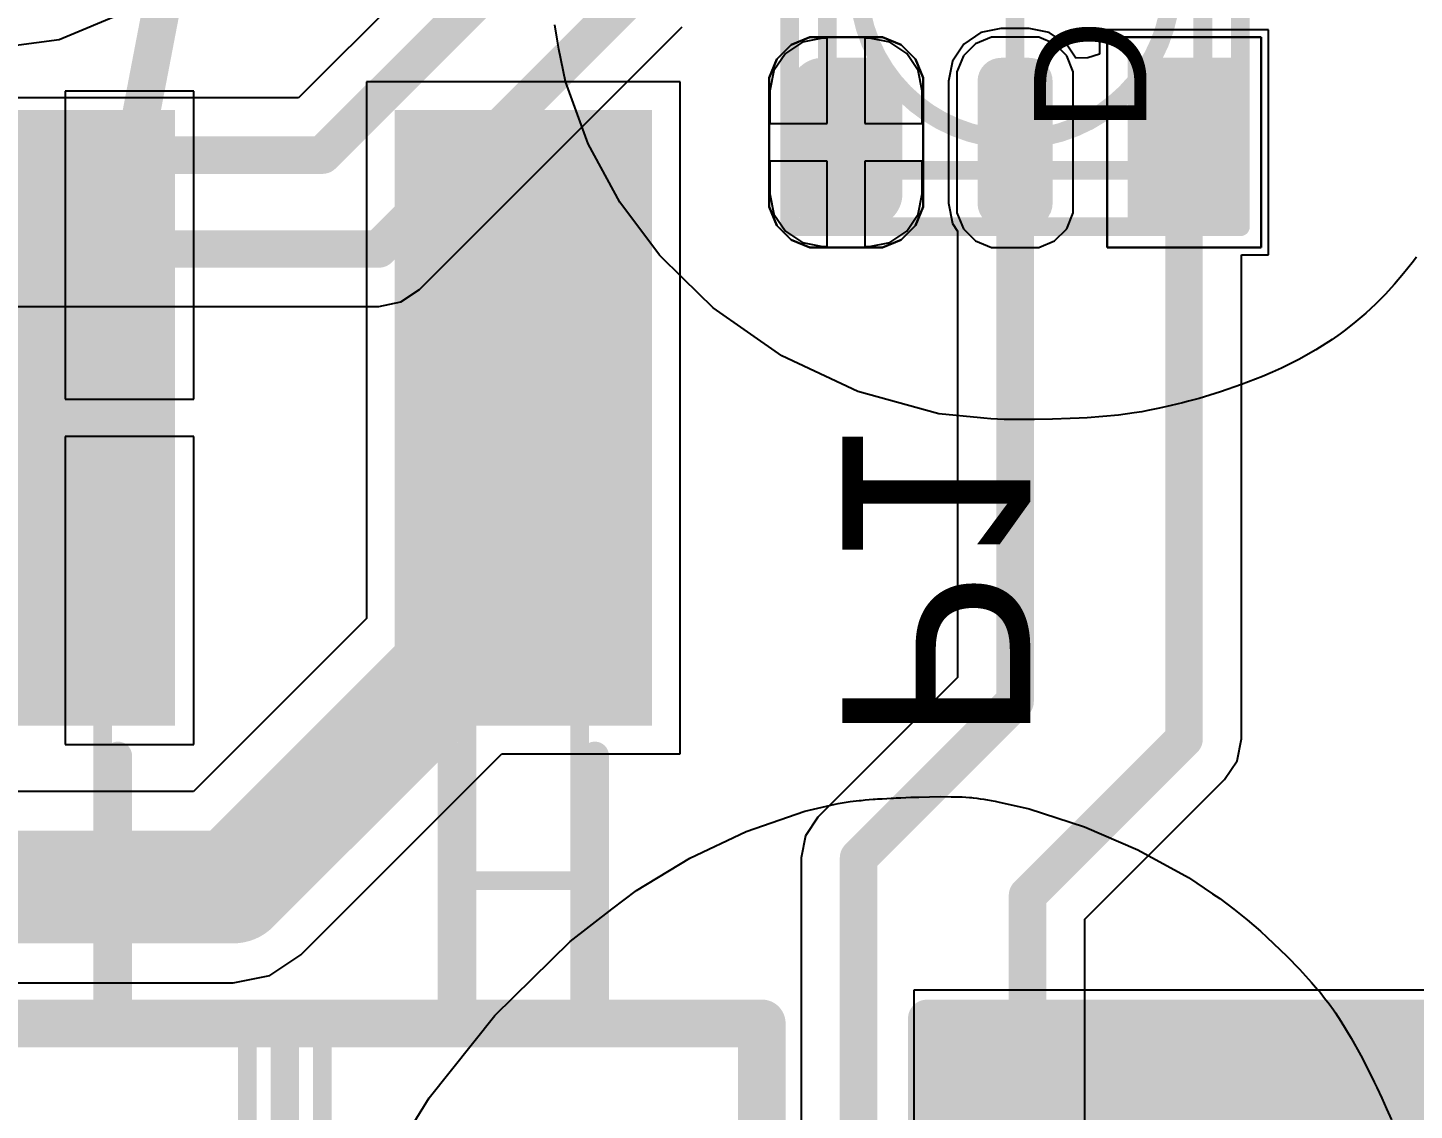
# Model space of a CAD drawing. Header units: inches. Extents: x -30 to 118, y 20 to 51.
# Drawn here: x 40.53 to 47.92, y 40.21 to 45.98 of the extents above; entities that cross this region are included whole.
import ezdxf

# ---------------------------------------------------------------- set-up
doc = ezdxf.new("R2010")
doc.units = ezdxf.units.IN
for name, color, linetype in [('Bottom Assembly', 56, 'Continuous'), ('Bottom Component Outline', 56, 'Continuous'), ('Bottom Courtyard', 56, 'Continuous'), ('Bottom Layer', 5, 'Continuous'), ('Bottom Overlay', 54, 'Continuous'), ('Bottom Solder', 6, 'Continuous'), ('Mechanical 1', 6, 'Continuous'), ('Top Component Outline', 56, 'Continuous'), ('Top Courtyard', 56, 'Continuous'), ('Top Layer', 1, 'Continuous'), ('Top Overlay', 2, 'Continuous'), ('Top Paste', 8, 'Continuous'), ('Top Solder', 216, 'Continuous')]:
    doc.layers.add(name, color=color, linetype=linetype)
doc.styles.add('Arial', font='', dxfattribs={"height": 0.2})
doc.styles.get('Arial').set_extended_font_data('Arial')

# ---------------------------------------------------------------- blocks, each defined once
blk = doc.blocks.new('I___________________B_530')
at = {"layer": 'Bottom Layer'}
blk.add_hatch(color=5, dxfattribs=at).paths.add_polyline_path([(-13, 2.5), (13, 2.5), (13, -2.5), (-13, -2.5)])
at = {"layer": 'Bottom Solder'}
blk.add_hatch(color=6, dxfattribs=at).paths.add_polyline_path([(-13.05, 2.55), (13.05, 2.55), (13.05, -2.55), (-13.05, -2.55)])
at = {"layer": 'Bottom Component Outline'}
for points in [[(13.081, 2.5, 0.2, 0.2, 0), (13.081, -2.5, 0.2, 0.2, 0)], [(13.081, -2.5, 0.2, 0.2, 0), (-13.081, -2.5, 0.2, 0.2, 0)]]:
    blk.add_lwpolyline(points, format="xyseb", dxfattribs=at)
blk.add_lwpolyline([(13.031, -2.5, 0.1, 0.1, 1), (13.131, -2.5, 0.1, 0.1, 1)], format="xyseb", close=True, dxfattribs=at)
blk.add_lwpolyline([(13.031, -2.5, 0.1, 0.1, 1), (13.131, -2.5, 0.1, 0.1, 1)], format="xyseb", close=True, dxfattribs=at)
at = {"layer": 'Bottom Courtyard'}
for points in [[(13.081, 2.5, 0.2, 0.2, 0), (13.081, -2.5, 0.2, 0.2, 0)], [(13.081, -2.5, 0.2, 0.2, 0), (-13.081, -2.5, 0.2, 0.2, 0)]]:
    blk.add_lwpolyline(points, format="xyseb", dxfattribs=at)
blk.add_lwpolyline([(13.031, -2.5, 0.1, 0.1, 1), (13.131, -2.5, 0.1, 0.1, 1)], format="xyseb", close=True, dxfattribs=at)
blk.add_lwpolyline([(13.031, -2.5, 0.1, 0.1, 1), (13.131, -2.5, 0.1, 0.1, 1)], format="xyseb", close=True, dxfattribs=at)
blk = doc.blocks.new('APA_RGB_LED_2020_580')
at = {"layer": 'Top Layer'}
h = blk.add_hatch(color=1, dxfattribs=at)
edge = h.paths.add_edge_path()
edge.add_arc((-1.125, 1.025), 0.125, 90, 180)
edge.add_line((-1.25, 1.025), (-1.25, 0.775))
edge.add_arc((-1.125, 0.775), 0.125, 180, 270)
edge.add_line((-1.125, 0.65), (-0.575, 0.65))
edge.add_arc((-0.575, 0.775), 0.125, 270, 360)
edge.add_line((-0.45, 0.775), (-0.45, 1.025))
edge.add_arc((-0.575, 1.025), 0.125, 0, 90)
edge.add_line((-0.575, 1.15), (-1.125, 1.15))
h = blk.add_hatch(color=1, dxfattribs=at)
edge = h.paths.add_edge_path()
edge.add_arc((0.575, 1.025), 0.125, 90, 180)
edge.add_line((0.45, 1.025), (0.45, 0.775))
edge.add_arc((0.575, 0.775), 0.125, 180, 270)
edge.add_line((0.575, 0.65), (1.125, 0.65))
edge.add_arc((1.125, 0.775), 0.125, 270, 360)
edge.add_line((1.25, 0.775), (1.25, 1.025))
edge.add_arc((1.125, 1.025), 0.125, 0, 90)
edge.add_line((1.125, 1.15), (0.575, 1.15))
h = blk.add_hatch(color=1, dxfattribs=at)
edge = h.paths.add_edge_path()
edge.add_arc((-1.175, 0.075), 0.075, 90, 180)
edge.add_line((-1.25, 0.075), (-1.25, -0.075))
edge.add_arc((-1.175, -0.075), 0.075, 180, 270)
edge.add_line((-1.175, -0.15), (-0.525, -0.15))
edge.add_arc((-0.525, -0.075), 0.075, 270, 360)
edge.add_line((-0.45, -0.075), (-0.45, 0.075))
edge.add_arc((-0.525, 0.075), 0.075, 0, 90)
edge.add_line((-0.525, 0.15), (-1.175, 0.15))
h = blk.add_hatch(color=1, dxfattribs=at)
edge = h.paths.add_edge_path()
edge.add_arc((0.525, 0.075), 0.075, 90, 180)
edge.add_line((0.45, 0.075), (0.45, -0.075))
edge.add_arc((0.525, -0.075), 0.075, 180, 270)
edge.add_line((0.525, -0.15), (1.175, -0.15))
edge.add_arc((1.175, -0.075), 0.075, 270, 360)
edge.add_line((1.25, -0.075), (1.25, 0.075))
edge.add_arc((1.175, 0.075), 0.075, 0, 90)
edge.add_line((1.175, 0.15), (0.525, 0.15))
blk.add_hatch(color=1, dxfattribs=at).paths.add_polyline_path([(-1.25, -0.65), (-0.45, -0.65), (-0.45, -1.15), (-1.25, -1.15)])
h = blk.add_hatch(color=1, dxfattribs=at)
edge = h.paths.add_edge_path()
edge.add_arc((0.575, -0.775), 0.125, 90, 180)
edge.add_line((0.45, -0.775), (0.45, -1.025))
edge.add_arc((0.575, -1.025), 0.125, 180, 270)
edge.add_line((0.575, -1.15), (1.125, -1.15))
edge.add_arc((1.125, -1.025), 0.125, 270, 360)
edge.add_line((1.25, -1.025), (1.25, -0.775))
edge.add_arc((1.125, -0.775), 0.125, 0, 90)
edge.add_line((1.125, -0.65), (0.575, -0.65))
at = {"layer": 'Top Paste'}
h = blk.add_hatch(color=8, dxfattribs=at)
edge = h.paths.add_edge_path()
edge.add_arc((-1.125, 1.025), 0.125, 90, 180)
edge.add_line((-1.25, 1.025), (-1.25, 0.775))
edge.add_arc((-1.125, 0.775), 0.125, 180, 270)
edge.add_line((-1.125, 0.65), (-0.575, 0.65))
edge.add_arc((-0.575, 0.775), 0.125, 270, 360)
edge.add_line((-0.45, 0.775), (-0.45, 1.025))
edge.add_arc((-0.575, 1.025), 0.125, 0, 90)
edge.add_line((-0.575, 1.15), (-1.125, 1.15))
h = blk.add_hatch(color=8, dxfattribs=at)
edge = h.paths.add_edge_path()
edge.add_arc((0.575, 1.025), 0.125, 90, 180)
edge.add_line((0.45, 1.025), (0.45, 0.775))
edge.add_arc((0.575, 0.775), 0.125, 180, 270)
edge.add_line((0.575, 0.65), (1.125, 0.65))
edge.add_arc((1.125, 0.775), 0.125, 270, 360)
edge.add_line((1.25, 0.775), (1.25, 1.025))
edge.add_arc((1.125, 1.025), 0.125, 0, 90)
edge.add_line((1.125, 1.15), (0.575, 1.15))
h = blk.add_hatch(color=8, dxfattribs=at)
edge = h.paths.add_edge_path()
edge.add_arc((-1.175, 0.075), 0.075, 90, 180)
edge.add_line((-1.25, 0.075), (-1.25, -0.075))
edge.add_arc((-1.175, -0.075), 0.075, 180, 270)
edge.add_line((-1.175, -0.15), (-0.525, -0.15))
edge.add_arc((-0.525, -0.075), 0.075, 270, 360)
edge.add_line((-0.45, -0.075), (-0.45, 0.075))
edge.add_arc((-0.525, 0.075), 0.075, 0, 90)
edge.add_line((-0.525, 0.15), (-1.175, 0.15))
h = blk.add_hatch(color=8, dxfattribs=at)
edge = h.paths.add_edge_path()
edge.add_arc((0.525, 0.075), 0.075, 90, 180)
edge.add_line((0.45, 0.075), (0.45, -0.075))
edge.add_arc((0.525, -0.075), 0.075, 180, 270)
edge.add_line((0.525, -0.15), (1.175, -0.15))
edge.add_arc((1.175, -0.075), 0.075, 270, 360)
edge.add_line((1.25, -0.075), (1.25, 0.075))
edge.add_arc((1.175, 0.075), 0.075, 0, 90)
edge.add_line((1.175, 0.15), (0.525, 0.15))
blk.add_hatch(color=8, dxfattribs=at).paths.add_polyline_path([(-1.25, -0.65), (-0.45, -0.65), (-0.45, -1.15), (-1.25, -1.15)])
h = blk.add_hatch(color=8, dxfattribs=at)
edge = h.paths.add_edge_path()
edge.add_arc((0.575, -0.775), 0.125, 90, 180)
edge.add_line((0.45, -0.775), (0.45, -1.025))
edge.add_arc((0.575, -1.025), 0.125, 180, 270)
edge.add_line((0.575, -1.15), (1.125, -1.15))
edge.add_arc((1.125, -1.025), 0.125, 270, 360)
edge.add_line((1.25, -1.025), (1.25, -0.775))
edge.add_arc((1.125, -0.775), 0.125, 0, 90)
edge.add_line((1.125, -0.65), (0.575, -0.65))
at = {"layer": 'Top Solder'}
h = blk.add_hatch(color=216, dxfattribs=at)
edge = h.paths.add_edge_path()
edge.add_arc((-1.125, 1.025), 0.175, 90, 180)
edge.add_line((-1.3, 1.025), (-1.3, 0.775))
edge.add_arc((-1.125, 0.775), 0.175, 180, 270)
edge.add_line((-1.125, 0.6), (-0.575, 0.6))
edge.add_arc((-0.575, 0.775), 0.175, 270, 360)
edge.add_line((-0.4, 0.775), (-0.4, 1.025))
edge.add_arc((-0.575, 1.025), 0.175, 0, 90)
edge.add_line((-0.575, 1.2), (-1.125, 1.2))
h = blk.add_hatch(color=216, dxfattribs=at)
edge = h.paths.add_edge_path()
edge.add_arc((0.575, 1.025), 0.175, 90, 180)
edge.add_line((0.4, 1.025), (0.4, 0.775))
edge.add_arc((0.575, 0.775), 0.175, 180, 270)
edge.add_line((0.575, 0.6), (1.125, 0.6))
edge.add_arc((1.125, 0.775), 0.175, 270, 360)
edge.add_line((1.3, 0.775), (1.3, 1.025))
edge.add_arc((1.125, 1.025), 0.175, 0, 90)
edge.add_line((1.125, 1.2), (0.575, 1.2))
h = blk.add_hatch(color=216, dxfattribs=at)
edge = h.paths.add_edge_path()
edge.add_arc((-1.175, 0.075), 0.125, 90, 180)
edge.add_line((-1.3, 0.075), (-1.3, -0.075))
edge.add_arc((-1.175, -0.075), 0.125, 180, 270)
edge.add_line((-1.175, -0.2), (-0.525, -0.2))
edge.add_arc((-0.525, -0.075), 0.125, 270, 360)
edge.add_line((-0.4, -0.075), (-0.4, 0.075))
edge.add_arc((-0.525, 0.075), 0.125, 0, 90)
edge.add_line((-0.525, 0.2), (-1.175, 0.2))
h = blk.add_hatch(color=216, dxfattribs=at)
edge = h.paths.add_edge_path()
edge.add_arc((0.525, 0.075), 0.125, 90, 180)
edge.add_line((0.4, 0.075), (0.4, -0.075))
edge.add_arc((0.525, -0.075), 0.125, 180, 270)
edge.add_line((0.525, -0.2), (1.175, -0.2))
edge.add_arc((1.175, -0.075), 0.125, 270, 360)
edge.add_line((1.3, -0.075), (1.3, 0.075))
edge.add_arc((1.175, 0.075), 0.125, 0, 90)
edge.add_line((1.175, 0.2), (0.525, 0.2))
blk.add_hatch(color=216, dxfattribs=at).paths.add_polyline_path([(-1.3, -0.6), (-0.4, -0.6), (-0.4, -1.2), (-1.3, -1.2)])
h = blk.add_hatch(color=216, dxfattribs=at)
edge = h.paths.add_edge_path()
edge.add_arc((0.575, -0.775), 0.175, 90, 180)
edge.add_line((0.4, -0.775), (0.4, -1.025))
edge.add_arc((0.575, -1.025), 0.175, 180, 270)
edge.add_line((0.575, -1.2), (1.125, -1.2))
edge.add_arc((1.125, -1.025), 0.175, 270, 360)
edge.add_line((1.3, -1.025), (1.3, -0.775))
edge.add_arc((1.125, -0.775), 0.175, 0, 90)
edge.add_line((1.125, -0.6), (0.575, -0.6))
at = {"layer": 'Top Component Outline'}
for points in [[(-1, 1, 0.1, 0.1, 0), (-1, -1, 0.1, 0.1, 0)], [(-1, 1, 0.1, 0.1, 0), (1, 1, 0.1, 0.1, 0)], [(1, 1, 0.1, 0.1, 0), (1, -1, 0.1, 0.1, 0)], [(-1, -1, 0.1, 0.1, 0), (1, -1, 0.1, 0.1, 0)]]:
    blk.add_lwpolyline(points, format="xyseb", dxfattribs=at)
for points in [[(-1.025, 1, 0.05, 0.05, 1), (-0.975, 1, 0.05, 0.05, 1)], [(-1.025, 1, 0.05, 0.05, 1), (-0.975, 1, 0.05, 0.05, 1)], [(0.975, 1, 0.05, 0.05, 1), (1.025, 1, 0.05, 0.05, 1)], [(0.975, 1, 0.05, 0.05, 1), (1.025, 1, 0.05, 0.05, 1)], [(-1.025, -1, 0.05, 0.05, 1), (-0.975, -1, 0.05, 0.05, 1)], [(-1.025, -1, 0.05, 0.05, 1), (-0.975, -1, 0.05, 0.05, 1)], [(0.975, -1, 0.05, 0.05, 1), (1.025, -1, 0.05, 0.05, 1)], [(0.975, -1, 0.05, 0.05, 1), (1.025, -1, 0.05, 0.05, 1)]]:
    blk.add_lwpolyline(points, format="xyseb", close=True, dxfattribs=at)
at = {"layer": 'Top Courtyard'}
for points in [[(-1.3, 1.2, 0.1, 0.1, 0), (1.3, 1.2, 0.1, 0.1, 0)], [(-1.3, 1.2, 0.1, 0.1, 0), (-1.3, -1.2, 0.1, 0.1, 0)], [(1.3, 1.2, 0.1, 0.1, 0), (1.3, -1.2, 0.1, 0.1, 0)], [(0, 0.5, 0.1, 0.1, 0), (0, -0.5, 0.1, 0.1, 0)], [(-0.5, 0, 0.1, 0.1, 0), (0.5, 0, 0.1, 0.1, 0)], [(-1.3, -1.2, 0.1, 0.1, 0), (1.3, -1.2, 0.1, 0.1, 0)]]:
    blk.add_lwpolyline(points, format="xyseb", dxfattribs=at)
for points in [[(-1.325, 1.2, 0.05, 0.05, 1), (-1.275, 1.2, 0.05, 0.05, 1)], [(-1.325, 1.2, 0.05, 0.05, 1), (-1.275, 1.2, 0.05, 0.05, 1)], [(1.275, 1.2, 0.05, 0.05, 1), (1.325, 1.2, 0.05, 0.05, 1)], [(1.275, 1.2, 0.05, 0.05, 1), (1.325, 1.2, 0.05, 0.05, 1)], [(-0.025, 0.5, 0.05, 0.05, 1), (0.025, 0.5, 0.05, 0.05, 1)], [(-0.525, 0, 0.05, 0.05, 1), (-0.475, 0, 0.05, 0.05, 1)], [(0.475, 0, 0.05, 0.05, 1), (0.525, 0, 0.05, 0.05, 1)], [(-0.025, -0.5, 0.05, 0.05, 1), (0.025, -0.5, 0.05, 0.05, 1)], [(-1.325, -1.2, 0.05, 0.05, 1), (-1.275, -1.2, 0.05, 0.05, 1)], [(-1.325, -1.2, 0.05, 0.05, 1), (-1.275, -1.2, 0.05, 0.05, 1)], [(1.275, -1.2, 0.05, 0.05, 1), (1.325, -1.2, 0.05, 0.05, 1)], [(1.275, -1.2, 0.05, 0.05, 1), (1.325, -1.2, 0.05, 0.05, 1)]]:
    blk.add_lwpolyline(points, format="xyseb", close=True, dxfattribs=at)
at = {"layer": 'Top Overlay'}
for p, q in [((-1.3689, 1.1929), (-1.2929, 1.2689)), ((-1.2929, 1.2689), (-1.1937, 1.31)), ((-1.1937, 1.31), (-1.14, 1.31)), ((-1.14, 1.31), (-1.14, 1.31)), ((-1.14, 1.31), (-0.56, 1.31)), ((-0.56, 1.31), (-0.5063, 1.31)), ((-0.5063, 1.31), (-0.4071, 1.2689)), ((-0.4071, 1.2689), (-0.3311, 1.1929)), ((0.3311, 1.1929), (0.4071, 1.2689)), ((0.4071, 1.2689), (0.5063, 1.31)), ((0.5063, 1.31), (0.56, 1.31)), ((0.56, 1.31), (0.56, 1.31)), ((0.56, 1.31), (1.14, 1.31)), ((1.14, 1.31), (1.1937, 1.31)), ((1.1937, 1.31), (1.2929, 1.2689)), ((1.2929, 1.2689), (1.3689, 1.1929)), ((-1.41, 1.0937), (-1.3689, 1.1929)), ((-0.3311, 1.1929), (-0.29, 1.0937)), ((0.29, 1.0937), (0.3311, 1.1929)), ((1.3689, 1.1929), (1.41, 1.0937)), ((-1.41, 1.04), (-1.41, 1.0937)), ((-1.41, 0.76), (-1.41, 1.04)), ((-0.29, 1.0937), (-0.29, 1.04)), ((-0.29, 1.04), (-0.29, 1.04)), ((-0.29, 1.04), (-0.29, 0.76)), ((0.29, 1.04), (0.29, 1.0937)), ((0.29, 0.76), (0.29, 1.04)), ((1.41, 1.0937), (1.41, 1.04)), ((1.41, 1.04), (1.41, 1.04)), ((1.41, 1.04), (1.41, 0.76)), ((-1.41, 0.76), (-1.41, 0.76)), ((-1.41, 0.7063), (-1.41, 0.76)), ((-0.29, 0.76), (-0.29, 0.7063)), ((0.29, 0.76), (0.29, 0.76)), ((0.29, 0.7063), (0.29, 0.76)), ((1.41, 0.76), (1.41, 0.7063)), ((-1.3689, 0.6071), (-1.41, 0.7063)), ((-0.29, 0.7063), (-0.3311, 0.6071)), ((0.3311, 0.6071), (0.29, 0.7063)), ((1.41, 0.7063), (1.3689, 0.6071)), ((-1.2929, 0.5311), (-1.3689, 0.6071)), ((-0.3311, 0.6071), (-0.4071, 0.5311)), ((0.4071, 0.5311), (0.3311, 0.6071)), ((1.3689, 0.6071), (1.2929, 0.5311)), ((-1.1937, 0.49), (-1.2929, 0.5311)), ((-0.4071, 0.5311), (-0.5063, 0.49)), ((0.5063, 0.49), (0.4071, 0.5311)), ((1.2929, 0.5311), (1.1937, 0.49)), ((-1.14, 0.49), (-1.1937, 0.49)), ((-0.56, 0.49), (-1.14, 0.49)), ((-0.5063, 0.49), (-0.56, 0.49)), ((-0.56, 0.49), (-0.56, 0.49)), ((0.56, 0.49), (0.5063, 0.49)), ((1.14, 0.49), (0.56, 0.49)), ((1.1937, 0.49), (1.14, 0.49)), ((1.14, 0.49), (1.14, 0.49)), ((-1.2258, 0.31), (-1.3103, 0.275)), ((-1.18, 0.31), (-1.2258, 0.31)), ((-0.52, 0.31), (-1.18, 0.31)), ((-0.4743, 0.31), (-0.52, 0.31)), ((-0.52, 0.31), (-0.52, 0.31)), ((-0.3897, 0.275), (-0.4743, 0.31)), ((0.4742, 0.31), (0.3897, 0.275)), ((0.52, 0.31), (0.4742, 0.31)), ((1.18, 0.31), (0.52, 0.31)), ((1.2258, 0.31), (1.18, 0.31)), ((1.18, 0.31), (1.18, 0.31)), ((1.3103, 0.275), (1.2258, 0.31)), ((-1.3103, 0.275), (-1.375, 0.2103)), ((-0.325, 0.2103), (-0.3897, 0.275)), ((0.3897, 0.275), (0.325, 0.2103)), ((1.375, 0.2103), (1.3103, 0.275)), ((-1.375, 0.2103), (-1.41, 0.1258)), ((-0.29, 0.1258), (-0.325, 0.2103)), ((0.325, 0.2103), (0.29, 0.1258)), ((1.41, 0.1258), (1.375, 0.2103)), ((-1.41, 0.1258), (-1.41, 0.08)), ((-1.41, 0.08), (-1.41, -0.08)), ((-1.41, 0.08), (-1.41, 0.08)), ((-0.29, 0.08), (-0.29, 0.1258)), ((-0.29, -0.08), (-0.29, 0.08)), ((0.29, 0.1258), (0.29, 0.08)), ((0.29, 0.08), (0.29, -0.08)), ((0.29, 0.08), (0.29, 0.08)), ((1.41, 0.08), (1.41, 0.1258)), ((1.41, -0.08), (1.41, 0.08)), ((-1.41, -0.08), (-1.41, -0.1257)), ((-1.41, -0.1257), (-1.375, -0.2103)), ((-0.325, -0.2103), (-0.29, -0.1257)), ((-0.29, -0.1257), (-0.29, -0.08)), ((-0.29, -0.08), (-0.29, -0.08)), ((0.29, -0.08), (0.29, -0.1257)), ((0.29, -0.1257), (0.325, -0.2103)), ((1.375, -0.2103), (1.41, -0.1257)), ((1.41, -0.1257), (1.41, -0.08)), ((1.41, -0.08), (1.41, -0.08)), ((-1.375, -0.2103), (-1.3103, -0.275)), ((-0.3897, -0.275), (-0.325, -0.2103)), ((0.325, -0.2103), (0.3897, -0.275)), ((1.3103, -0.275), (1.375, -0.2103)), ((-1.3103, -0.275), (-1.2258, -0.31)), ((-0.4743, -0.31), (-0.3897, -0.275)), ((0.3897, -0.275), (0.4742, -0.31)), ((1.2258, -0.31), (1.3103, -0.275)), ((-1.2258, -0.31), (-1.18, -0.31)), ((-1.18, -0.31), (-1.18, -0.31)), ((-1.18, -0.31), (-0.52, -0.31)), ((-0.52, -0.31), (-0.4743, -0.31)), ((0.4742, -0.31), (0.52, -0.31)), ((0.52, -0.31), (0.52, -0.31)), ((0.52, -0.31), (1.18, -0.31)), ((1.18, -0.31), (1.2258, -0.31)), ((-1.41, -1.31), (-1.41, -0.49)), ((-1.41, -0.49), (-0.29, -0.49)), ((-0.29, -0.49), (-0.29, -1.31)), ((0.4071, -0.5311), (0.5063, -0.49)), ((0.5063, -0.49), (0.56, -0.49)), ((0.56, -0.49), (0.56, -0.49)), ((0.56, -0.49), (1.14, -0.49)), ((1.14, -0.49), (1.1937, -0.49)), ((1.1937, -0.49), (1.2929, -0.5311)), ((0.3311, -0.6071), (0.4071, -0.5311)), ((1.2929, -0.5311), (1.3689, -0.6071)), ((0.29, -0.7063), (0.3311, -0.6071)), ((1.3689, -0.6071), (1.41, -0.7063)), ((0.29, -0.76), (0.29, -0.7063)), ((1.41, -0.7063), (1.41, -0.76)), ((0.29, -1.04), (0.29, -0.76)), ((1.41, -0.76), (1.41, -0.76)), ((1.41, -0.76), (1.41, -1.04)), ((0.29, -1.04), (0.29, -1.04)), ((0.29, -1.0937), (0.29, -1.04)), ((0.3311, -1.1929), (0.29, -1.0937)), ((1.41, -1.0937), (1.3689, -1.1929)), ((1.41, -1.04), (1.41, -1.0937)), ((0.4071, -1.2689), (0.3311, -1.1929)), ((1.3689, -1.1929), (1.2929, -1.2689)), ((-0.29, -1.31), (-1.41, -1.31)), ((0.5063, -1.31), (0.4071, -1.2689)), ((0.56, -1.31), (0.5063, -1.31)), ((1.14, -1.31), (0.56, -1.31)), ((1.1937, -1.31), (1.14, -1.31)), ((1.14, -1.31), (1.14, -1.31)), ((1.2929, -1.2689), (1.1937, -1.31))]:
    blk.add_line(p, q, dxfattribs=at)
at = {"layer": 'Top Courtyard', "style": 'Arial'}
blk.add_text('D11', height=0.6, dxfattribs=at).set_placement((-0.8, -0.7))
blk = doc.blocks.new('LIST_ANG_1_2_SMD_2_54MM_B_593')
at = {"layer": 'Bottom Layer'}
for points in [[(-1.905, 1.59), (-0.635, 1.59), (-0.635, -1.59), (-1.905, -1.59)], [(0.635, 1.59), (1.905, 1.59), (1.905, -1.59), (0.635, -1.59)]]:
    blk.add_hatch(color=5, dxfattribs=at).paths.add_polyline_path(points)
at = {"layer": 'Bottom Solder'}
for points in [[(-1.955, 1.64), (-0.585, 1.64), (-0.585, -1.64), (-1.955, -1.64)], [(0.585, 1.64), (1.955, 1.64), (1.955, -1.64), (0.585, -1.64)]]:
    blk.add_hatch(color=6, dxfattribs=at).paths.add_polyline_path(points)
at = {"layer": 'Bottom Assembly'}
for points in [[(-2.54, 5.766, 0.1, 0.1, 0), (-2.54, 3.226, 0.1, 0.1, 0)], [(-0.2, 5.766, 0.1, 0.1, 0), (-0.2, 3.226, 0.1, 0.1, 0)], [(0.2, 3.226, 0.1, 0.1, 0), (0.2, 5.766, 0.1, 0.1, 0)], [(2.54, 3.226, 0.1, 0.1, 0), (-2.54, 3.226, 0.1, 0.1, 0)], [(-1.57, 3.226, 0.1, 0.1, 0), (-1.57, -0.85, 0.1, 0.1, 0)], [(-0.97, 3.226, 0.1, 0.1, 0), (-0.97, -0.85, 0.1, 0.1, 0)], [(0.97, 3.226, 0.1, 0.1, 0), (0.97, -0.85, 0.1, 0.1, 0)], [(-0.97, 2.4659, 0.1, 0.1, 0), (-1.57, 2.4659, 0.1, 0.1, 0)], [(1.57, 2.4659, 0.1, 0.1, 0), (0.97, 2.4659, 0.1, 0.1, 0)], [(-0.97, 0.4637, 0.1, 0.1, 0), (-1.57, 0.4637, 0.1, 0.1, 0)], [(1.57, 0.4637, 0.1, 0.1, 0), (0.97, 0.4637, 0.1, 0.1, 0)], [(-0.97, -0.8497, 0.1, 0.1, 0), (-1.57, -0.8497, 0.1, 0.1, 0)], [(-1.42, -0.9997, 0.1, 0.1, 0), (-1.57, -0.8497, 0.1, 0.1, 0)], [(-0.97, -0.8497, 0.1, 0.1, 0), (-1.12, -0.9997, 0.1, 0.1, 0)], [(1.12, -0.9997, 0.1, 0.1, 0), (0.97, -0.8497, 0.1, 0.1, 0)], [(1.57, -0.8497, 0.1, 0.1, 0), (0.97, -0.8497, 0.1, 0.1, 0)], [(-1.12, -0.9997, 0.1, 0.1, 0), (-1.42, -0.9997, 0.1, 0.1, 0)], [(1.42, -0.9997, 0.1, 0.1, 0), (1.12, -0.9997, 0.1, 0.1, 0)]]:
    blk.add_lwpolyline(points, format="xyseb", dxfattribs=at)
for points in [[(-2.565, 3.226, 0.05, 0.05, 1), (-2.515, 3.226, 0.05, 0.05, 1)], [(-2.565, 3.226, 0.05, 0.05, 1), (-2.515, 3.226, 0.05, 0.05, 1)], [(-1.595, 3.226, 0.05, 0.05, 1), (-1.545, 3.226, 0.05, 0.05, 1)], [(-0.995, 3.226, 0.05, 0.05, 1), (-0.945, 3.226, 0.05, 0.05, 1)], [(-0.225, 3.226, 0.05, 0.05, 1), (-0.175, 3.226, 0.05, 0.05, 1)], [(0.175, 3.226, 0.05, 0.05, 1), (0.225, 3.226, 0.05, 0.05, 1)], [(0.945, 3.226, 0.05, 0.05, 1), (0.995, 3.226, 0.05, 0.05, 1)], [(-1.595, 2.4659, 0.05, 0.05, 1), (-1.545, 2.4659, 0.05, 0.05, 1)], [(-0.995, 2.4659, 0.05, 0.05, 1), (-0.945, 2.4659, 0.05, 0.05, 1)], [(0.945, 2.4659, 0.05, 0.05, 1), (0.995, 2.4659, 0.05, 0.05, 1)], [(-1.595, 0.4637, 0.05, 0.05, 1), (-1.545, 0.4637, 0.05, 0.05, 1)], [(-0.995, 0.4637, 0.05, 0.05, 1), (-0.945, 0.4637, 0.05, 0.05, 1)], [(0.945, 0.4637, 0.05, 0.05, 1), (0.995, 0.4637, 0.05, 0.05, 1)], [(-1.595, -0.8497, 0.05, 0.05, 1), (-1.545, -0.8497, 0.05, 0.05, 1)], [(-1.595, -0.8497, 0.05, 0.05, 1), (-1.545, -0.8497, 0.05, 0.05, 1)], [(-1.595, -0.85, 0.05, 0.05, 1), (-1.545, -0.85, 0.05, 0.05, 1)], [(-0.995, -0.8497, 0.05, 0.05, 1), (-0.945, -0.8497, 0.05, 0.05, 1)], [(-0.995, -0.8497, 0.05, 0.05, 1), (-0.945, -0.8497, 0.05, 0.05, 1)], [(-0.995, -0.85, 0.05, 0.05, 1), (-0.945, -0.85, 0.05, 0.05, 1)], [(0.945, -0.8497, 0.05, 0.05, 1), (0.995, -0.8497, 0.05, 0.05, 1)], [(0.945, -0.8497, 0.05, 0.05, 1), (0.995, -0.8497, 0.05, 0.05, 1)], [(0.945, -0.85, 0.05, 0.05, 1), (0.995, -0.85, 0.05, 0.05, 1)], [(-1.445, -0.9997, 0.05, 0.05, 1), (-1.395, -0.9997, 0.05, 0.05, 1)], [(-1.445, -0.9997, 0.05, 0.05, 1), (-1.395, -0.9997, 0.05, 0.05, 1)], [(-1.145, -0.9997, 0.05, 0.05, 1), (-1.095, -0.9997, 0.05, 0.05, 1)], [(-1.145, -0.9997, 0.05, 0.05, 1), (-1.095, -0.9997, 0.05, 0.05, 1)], [(1.095, -0.9997, 0.05, 0.05, 1), (1.145, -0.9997, 0.05, 0.05, 1)], [(1.095, -0.9997, 0.05, 0.05, 1), (1.145, -0.9997, 0.05, 0.05, 1)]]:
    blk.add_lwpolyline(points, format="xyseb", close=True, dxfattribs=at)
at = {"layer": 'Bottom Overlay'}
for points in [[(-2.54, 3.226, 0.254, 0.254, 0), (-2.54, 5.766, 0.254, 0.254, 0)], [(0, 5.766, 0.15, 0.15, 0), (0, 3.226, 0.15, 0.15, 0)], [(2.54, 3.226, 0.254, 0.254, 0), (-2.54, 3.226, 0.254, 0.254, 0)], [(-1.651, 3.226, 0.15, 0.15, 0), (-1.651, 1.8, 0.15, 0.15, 0)], [(-0.889, 3.226, 0.15, 0.15, 0), (-0.889, 1.8, 0.15, 0.15, 0)], [(0.889, 3.226, 0.15, 0.15, 0), (0.889, 1.8, 0.15, 0.15, 0)]]:
    blk.add_lwpolyline(points, format="xyseb", dxfattribs=at)
for points in [[(-2.6035, 3.226, 0.127, 0.127, 1), (-2.4765, 3.226, 0.127, 0.127, 1)], [(-2.6035, 3.226, 0.127, 0.127, 1), (-2.4765, 3.226, 0.127, 0.127, 1)], [(-1.6885, 3.226, 0.075, 0.075, 1), (-1.6135, 3.226, 0.075, 0.075, 1)], [(-0.9265, 3.226, 0.075, 0.075, 1), (-0.8515, 3.226, 0.075, 0.075, 1)], [(-0.0375, 3.226, 0.075, 0.075, 1), (0.0375, 3.226, 0.075, 0.075, 1)], [(0.8515, 3.226, 0.075, 0.075, 1), (0.9265, 3.226, 0.075, 0.075, 1)], [(-1.6885, 1.8, 0.075, 0.075, 1), (-1.6135, 1.8, 0.075, 0.075, 1)], [(-0.9265, 1.8, 0.075, 0.075, 1), (-0.8515, 1.8, 0.075, 0.075, 1)], [(0.8515, 1.8, 0.075, 0.075, 1), (0.9265, 1.8, 0.075, 0.075, 1)]]:
    blk.add_lwpolyline(points, format="xyseb", close=True, dxfattribs=at)

msp = doc.modelspace()

# ---------------------------------------------------------------- linework, layer by layer
at = {"layer": 'Bottom Layer'}
for p, q in [((40.6982, 45.9165), (41.0519, 46.063)), ((40.3186, 45.8666), (40.6982, 45.9165)), ((41.415, 45.64), (40.73, 45.64)), ((40.73, 45.64), (40.73, 44)), ((41.415, 44), (41.415, 45.64)), ((44.005, 45.69), (42.335, 45.69)), ((42.335, 45.69), (42.335, 42.831)), ((44.005, 42.11), (44.005, 45.69)), ((40.73, 44), (41.415, 44)), ((41.415, 43.8), (40.73, 43.8)), ((40.73, 43.8), (40.73, 42.16)), ((41.415, 42.16), (41.415, 43.8)), ((42.335, 42.831), (41.4138, 41.9098)), ((40.73, 42.16), (41.415, 42.16)), ((41.9855, 41.0395), (43.056, 42.11)), ((43.056, 42.11), (44.005, 42.11)), ((41.4138, 41.9098), (39.0432, 41.9098)), ((41.8201, 40.929), (41.9855, 41.0395)), ((41.625, 40.8902), (41.8201, 40.929)), ((38.832, 40.8902), (41.625, 40.8902)), ((48.9845, 40.85), (45.25, 40.85)), ((45.25, 40.85), (45.25, 38.3))]:
    msp.add_line(p, q, dxfattribs=at)
for points in [[(43.17, 42.945, 0.6, 0.6, 0), (43.17, 43.9, 0.6, 0.6, 0)], [(41.625, 41.4, 0.6, 0.6, 0), (43.17, 42.945, 0.6, 0.6, 0)], [(38.832, 41.4, 0.6, 0.6, 0), (41.625, 41.4, 0.6, 0.6, 0)]]:
    msp.add_lwpolyline(points, format="xyseb", dxfattribs=at)
for points in [[(43.02, 43.9, 0.3, 0.3, 1), (43.32, 43.9, 0.3, 0.3, 1)], [(43.02, 42.945, 0.3, 0.3, 1), (43.32, 42.945, 0.3, 0.3, 1)], [(43.02, 42.945, 0.3, 0.3, 1), (43.32, 42.945, 0.3, 0.3, 1)], [(41.475, 41.4, 0.3, 0.3, 1), (41.775, 41.4, 0.3, 0.3, 1)], [(41.475, 41.4, 0.3, 0.3, 1), (41.775, 41.4, 0.3, 0.3, 1)]]:
    msp.add_lwpolyline(points, format="xyseb", close=True, dxfattribs=at)
at = {"layer": 'Mechanical 1'}
for points in [[(40.897, 44.2819, 0.2, 0.2, 0), (41.4106, 46.9598, 0.2, 0.2, 0)], [(39.4208, 46.608, 0.2, 0.2, 0), (40.897, 44.2819, 0.2, 0.2, 0)], [(45.1998, 45.6289, 0.1, 0.1, -0.198911), (44.9557, 46.2183, 0.1, 0.1, 0)], [(46.6227, 46.2183, 0.1, 0.1, -0.198911), (46.3786, 45.6289, 0.1, 0.1, 0)], [(45.7892, 45.3848, 0.1, 0.1, -0.198911), (45.1998, 45.6289, 0.1, 0.1, 0)], [(46.3786, 45.6289, 0.1, 0.1, -0.198911), (45.7892, 45.3848, 0.1, 0.1, 0)]]:
    msp.add_lwpolyline(points, format="xyseb", dxfattribs=at)
for points in [[(45.1748, 45.6289, 0.05, 0.05, 1), (45.2248, 45.6289, 0.05, 0.05, 1)], [(45.1748, 45.6289, 0.05, 0.05, 1), (45.2248, 45.6289, 0.05, 0.05, 1)], [(46.3536, 45.6289, 0.05, 0.05, 1), (46.4036, 45.6289, 0.05, 0.05, 1)], [(46.3536, 45.6289, 0.05, 0.05, 1), (46.4036, 45.6289, 0.05, 0.05, 1)], [(45.7642, 45.3848, 0.05, 0.05, 1), (45.8142, 45.3848, 0.05, 0.05, 1)], [(45.7642, 45.3848, 0.05, 0.05, 1), (45.8142, 45.3848, 0.05, 0.05, 1)], [(40.847, 44.2819, 0.1, 0.1, 1), (40.947, 44.2819, 0.1, 0.1, 1)], [(40.847, 44.2819, 0.1, 0.1, 1), (40.947, 44.2819, 0.1, 0.1, 1)]]:
    msp.add_lwpolyline(points, format="xyseb", close=True, dxfattribs=at)
at = {"layer": 'Top Layer'}
for p, q in [((42.9941, 46.6267), (41.9733, 45.6059)), ((40.6982, 45.9165), (41.0519, 46.063)), ((42.6163, 44.5837), (44.0163, 45.9837)), ((45.6069, 45.9524), (45.5159, 45.8916)), ((45.7142, 45.9737), (45.6069, 45.9524)), ((45.8642, 45.9737), (45.7142, 45.9737)), ((45.9715, 45.9524), (45.8642, 45.9737)), ((46.0625, 45.8916), (45.9715, 45.9524)), ((47.1392, 45.9683), (46.2392, 45.9683)), ((46.2392, 45.9683), (46.2392, 45.8383)), ((47.1392, 44.7683), (47.1392, 45.9683)), ((40.3186, 45.8666), (40.6982, 45.9165)), ((44.6569, 45.9024), (44.5659, 45.8416)), ((44.7642, 45.9237), (44.6569, 45.9024)), ((44.7892, 45.9237), (44.7642, 45.9237)), ((44.7892, 45.4683), (44.7892, 45.9237)), ((45.0142, 45.9237), (44.9892, 45.9237)), ((44.9892, 45.9237), (44.9892, 45.4683)), ((45.1215, 45.9024), (45.0142, 45.9237)), ((45.2125, 45.8416), (45.1215, 45.9024)), ((45.5159, 45.8916), (45.4552, 45.8006)), ((46.1122, 45.8171), (46.0625, 45.8916)), ((44.5659, 45.8416), (44.5052, 45.7506)), ((45.2733, 45.7506), (45.2125, 45.8416)), ((45.4552, 45.8006), (45.4338, 45.6933)), ((46.1772, 45.8181), (46.1122, 45.8171)), ((46.2392, 45.8383), (46.1772, 45.8181)), ((44.5052, 45.7506), (44.4838, 45.6433)), ((45.2946, 45.6433), (45.2733, 45.7506)), ((44.4838, 45.6433), (44.4838, 45.4683)), ((45.2946, 45.4683), (45.2946, 45.6433)), ((45.4338, 45.6933), (45.4338, 45.0433)), ((41.9733, 45.6059), (38.4267, 45.6059)), ((44.4838, 45.4683), (44.7892, 45.4683)), ((44.9892, 45.4683), (45.2946, 45.4683)), ((44.7892, 45.2683), (44.4838, 45.2683)), ((44.4838, 45.2683), (44.4838, 45.0933)), ((44.7892, 44.8129), (44.7892, 45.2683)), ((45.2946, 45.2683), (44.9892, 45.2683)), ((44.9892, 45.2683), (44.9892, 44.8129)), ((45.2946, 45.0933), (45.2946, 45.2683)), ((44.4838, 45.0933), (44.5052, 44.986)), ((45.2733, 44.986), (45.2946, 45.0933)), ((44.5052, 44.986), (44.5659, 44.8951)), ((45.2125, 44.8951), (45.2733, 44.986)), ((45.4338, 45.0433), (45.4552, 44.936)), ((45.4552, 44.936), (45.4833, 44.8939)), ((44.5659, 44.8951), (44.6569, 44.8343)), ((44.6569, 44.8343), (44.7642, 44.8129)), ((45.0142, 44.8129), (45.1215, 44.8343)), ((45.1215, 44.8343), (45.2125, 44.8951)), ((45.4833, 44.8939), (45.4833, 42.5159)), ((44.7642, 44.8129), (44.7892, 44.8129)), ((44.9892, 44.8129), (45.0142, 44.8129)), ((46.9951, 42.1892), (46.9951, 44.7683)), ((46.9951, 44.7683), (47.1392, 44.7683)), ((42.5171, 44.5174), (42.6163, 44.5837)), ((38.1, 44.4941), (42.4, 44.4941)), ((42.4, 44.4941), (42.5171, 44.5174)), ((42.4, 44.4941), (42.4, 44.4941)), ((45.4833, 42.5159), (44.7394, 41.772)), ((46.9718, 42.0722), (46.9951, 42.1892)), ((46.9055, 41.9729), (46.9718, 42.0722)), ((46.1616, 41.229), (46.9055, 41.9729)), ((46.9055, 41.9729), (46.9055, 41.9729)), ((44.7394, 41.772), (44.6731, 41.6728)), ((44.6731, 41.6728), (44.6498, 41.5557)), ((44.6498, 41.5557), (44.6498, 41.5557)), ((44.6498, 41.5557), (44.6498, 40.0746)), ((46.1616, 40.1452), (46.1616, 41.229))]:
    msp.add_line(p, q, dxfattribs=at)
for points in [[(42.1, 45.3, 0.2, 0.2, 0), (43.3, 46.5, 0.2, 0.2, 0)], [(42.4, 44.8, 0.2, 0.2, 0), (43.8, 46.2, 0.2, 0.2, 0)], [(45.7892, 42.3892, 0.2, 0.2, 0), (45.7892, 45.3683, 0.2, 0.2, 0)], [(46.6892, 42.1892, 0.2, 0.2, 0), (46.6892, 45.3683, 0.2, 0.2, 0)], [(38.3, 45.3, 0.2, 0.2, 0), (42.1, 45.3, 0.2, 0.2, 0)], [(38.1, 44.8, 0.2, 0.2, 0), (42.4, 44.8, 0.2, 0.2, 0)], [(44.9557, 41.5557, 0.2, 0.2, 0), (45.7892, 42.3892, 0.2, 0.2, 0)], [(45.8557, 41.3557, 0.2, 0.2, 0), (46.6892, 42.1892, 0.2, 0.2, 0)], [(44.9557, 39.6002, 0.2, 0.2, 0), (44.9557, 41.5557, 0.2, 0.2, 0)], [(45.8557, 39.6002, 0.2, 0.2, 0), (45.8557, 41.3557, 0.2, 0.2, 0)]]:
    msp.add_lwpolyline(points, format="xyseb", dxfattribs=at)
for points in [[(45.7392, 45.3683, 0.1, 0.1, 1), (45.8392, 45.3683, 0.1, 0.1, 1)], [(46.6392, 45.3683, 0.1, 0.1, 1), (46.7392, 45.3683, 0.1, 0.1, 1)], [(42.05, 45.3, 0.1, 0.1, 1), (42.15, 45.3, 0.1, 0.1, 1)], [(42.05, 45.3, 0.1, 0.1, 1), (42.15, 45.3, 0.1, 0.1, 1)], [(42.35, 44.8, 0.1, 0.1, 1), (42.45, 44.8, 0.1, 0.1, 1)], [(42.35, 44.8, 0.1, 0.1, 1), (42.45, 44.8, 0.1, 0.1, 1)], [(45.7392, 42.3892, 0.1, 0.1, 1), (45.8392, 42.3892, 0.1, 0.1, 1)], [(45.7392, 42.3892, 0.1, 0.1, 1), (45.8392, 42.3892, 0.1, 0.1, 1)], [(46.6392, 42.1892, 0.1, 0.1, 1), (46.7392, 42.1892, 0.1, 0.1, 1)], [(46.6392, 42.1892, 0.1, 0.1, 1), (46.7392, 42.1892, 0.1, 0.1, 1)], [(44.9057, 41.5557, 0.1, 0.1, 1), (45.0057, 41.5557, 0.1, 0.1, 1)], [(44.9057, 41.5557, 0.1, 0.1, 1), (45.0057, 41.5557, 0.1, 0.1, 1)], [(45.8057, 41.3557, 0.1, 0.1, 1), (45.9057, 41.3557, 0.1, 0.1, 1)], [(45.8057, 41.3557, 0.1, 0.1, 1), (45.9057, 41.3557, 0.1, 0.1, 1)]]:
    msp.add_lwpolyline(points, format="xyseb", close=True, dxfattribs=at)
at = {"layer": 'Top Overlay'}
for p, q in [((43.3514, 45.9078), (43.3387, 45.994)), ((43.3596, 45.8651), (43.3514, 45.9078)), ((43.3947, 45.6919), (43.3596, 45.8651)), ((43.3596, 45.8651), (43.3596, 45.8651)), ((44.5963, 45.8872), (44.5203, 45.8113)), ((44.6955, 45.9283), (44.5963, 45.8872)), ((45.0829, 45.9283), (44.6955, 45.9283)), ((45.1821, 45.8872), (45.0829, 45.9283)), ((45.2581, 45.8113), (45.1821, 45.8872)), ((45.5789, 45.8933), (45.5142, 45.8286)), ((45.6635, 45.9283), (45.5789, 45.8933)), ((45.915, 45.9283), (45.6635, 45.9283)), ((45.9995, 45.8933), (45.915, 45.9283)), ((46.0642, 45.8286), (45.9995, 45.8933)), ((47.0992, 45.9283), (46.2792, 45.9283)), ((46.2792, 45.9283), (46.2792, 44.8083)), ((47.0992, 44.8083), (47.0992, 45.9283)), ((44.5203, 45.8113), (44.4792, 45.712)), ((45.2992, 45.712), (45.2581, 45.8113)), ((45.5142, 45.8286), (45.4792, 45.7441)), ((46.0992, 45.7441), (46.0642, 45.8286)), ((45.4792, 45.7441), (45.4792, 45.6983)), ((46.0992, 45.6983), (46.0992, 45.7441)), ((43.5152, 45.3597), (43.3947, 45.6919)), ((44.4792, 45.712), (44.4792, 45.6583)), ((44.4792, 45.6583), (44.4792, 45.0783)), ((45.2992, 45.6583), (45.2992, 45.712)), ((45.2992, 45.0783), (45.2992, 45.6583)), ((45.4792, 45.6983), (45.4792, 45.0383)), ((46.0992, 45.0383), (46.0992, 45.6983)), ((43.6836, 45.049), (43.5152, 45.3597)), ((43.8961, 44.7666), (43.6836, 45.049)), ((44.4792, 45.0783), (44.4792, 45.0246)), ((45.2992, 45.0246), (45.2992, 45.0783)), ((44.4792, 45.0246), (44.5203, 44.9254)), ((45.2581, 44.9254), (45.2992, 45.0246)), ((45.4792, 45.0383), (45.4792, 44.9926)), ((45.4792, 44.9926), (45.5142, 44.908)), ((46.0642, 44.908), (46.0992, 44.9926)), ((46.0992, 44.9926), (46.0992, 45.0383)), ((44.5203, 44.9254), (44.5963, 44.8494)), ((45.1821, 44.8494), (45.2581, 44.9254)), ((45.5142, 44.908), (45.5789, 44.8433)), ((45.9995, 44.8433), (46.0642, 44.908)), ((44.5963, 44.8494), (44.6955, 44.8083)), ((45.0829, 44.8083), (45.1821, 44.8494)), ((45.5789, 44.8433), (45.6635, 44.8083)), ((45.915, 44.8083), (45.9995, 44.8433)), ((44.022, 44.6426), (43.8961, 44.7666)), ((44.6955, 44.8083), (45.0829, 44.8083)), ((45.6635, 44.8083), (45.915, 44.8083)), ((46.2792, 44.8083), (47.0992, 44.8083)), ((47.9264, 44.7567), (47.9045, 44.7268)), ((47.9045, 44.7268), (47.8583, 44.6686)), ((44.181, 44.4856), (44.022, 44.6426)), ((47.81, 44.6122), (47.7597, 44.5577)), ((47.8583, 44.6686), (47.81, 44.6122)), ((47.7335, 44.5314), (47.7086, 44.5065)), ((47.7597, 44.5577), (47.7335, 44.5314)), ((47.7335, 44.5314), (47.7335, 44.5314)), ((44.5477, 44.2301), (44.181, 44.4856)), ((47.657, 44.4586), (47.6036, 44.4128)), ((47.7086, 44.5065), (47.657, 44.4586)), ((47.6036, 44.4128), (47.5484, 44.369)), ((47.478, 44.318), (47.3909, 44.2621)), ((47.52, 44.3482), (47.478, 44.318)), ((47.5484, 44.369), (47.52, 44.3482)), ((47.3909, 44.2621), (47.3009, 44.211)), ((44.9524, 44.0405), (44.5477, 44.2301)), ((47.2083, 44.1648), (47.1608, 44.1442)), ((47.3009, 44.211), (47.2083, 44.1648)), ((47.1064, 44.1203), (46.9959, 44.077)), ((47.1608, 44.1442), (47.1064, 44.1203)), ((45.3834, 43.9222), (44.9524, 44.0405)), ((46.8837, 44.0381), (46.77, 44.0037)), ((46.9959, 44.077), (46.8837, 44.0381)), ((46.5579, 43.9516), (46.4956, 43.9387)), ((46.62, 43.9656), (46.5579, 43.9516)), ((46.6818, 43.9806), (46.62, 43.9656)), ((46.7126, 43.9887), (46.6818, 43.9806)), ((46.77, 44.0037), (46.7126, 43.9887)), ((45.6058, 43.9005), (45.3834, 43.9222)), ((45.6236, 43.8986), (45.6058, 43.9005)), ((45.6593, 43.8956), (45.6236, 43.8986)), ((45.695, 43.8933), (45.6593, 43.8956)), ((45.7308, 43.8919), (45.695, 43.8933)), ((45.7487, 43.8916), (45.7308, 43.8919)), ((45.7965, 43.8906), (45.7487, 43.8916)), ((45.8921, 43.8906), (45.7965, 43.8906)), ((45.9877, 43.8924), (45.8921, 43.8906)), ((46.0832, 43.8961), (45.9877, 43.8924)), ((46.1309, 43.8989), (46.0832, 43.8961)), ((46.1728, 43.9007), (46.1309, 43.8989)), ((46.2564, 43.9068), (46.1728, 43.9007)), ((46.3398, 43.9153), (46.2564, 43.9068)), ((46.4229, 43.9262), (46.3398, 43.9153)), ((46.4643, 43.9329), (46.4229, 43.9262)), ((46.4956, 43.9387), (46.4643, 43.9329)), ((46.4643, 43.9329), (46.4643, 43.9329)), ((45.1056, 41.8726), (45.1299, 41.8739)), ((45.1299, 41.8739), (45.1421, 41.8745)), ((45.1421, 41.8745), (45.1553, 41.8752)), ((45.1553, 41.8752), (45.1816, 41.8763)), ((45.1816, 41.8763), (45.2079, 41.8774)), ((45.2079, 41.8774), (45.2342, 41.8783)), ((45.2342, 41.8783), (45.2474, 41.8787)), ((45.2474, 41.8786), (45.2762, 41.8798)), ((45.2474, 41.8787), (45.2474, 41.8786)), ((45.2762, 41.8798), (45.3338, 41.8812)), ((45.3338, 41.8812), (45.3914, 41.8818)), ((45.3914, 41.8818), (45.4491, 41.8817)), ((45.4491, 41.8817), (45.4779, 41.8813)), ((45.4779, 41.8813), (45.4878, 41.881)), ((45.4878, 41.881), (45.5077, 41.8802)), ((45.5077, 41.8802), (45.5275, 41.879)), ((45.5275, 41.879), (45.5473, 41.8775)), ((45.5473, 41.8775), (45.5572, 41.8766)), ((45.5572, 41.8766), (45.5665, 41.8757)), ((45.5665, 41.8757), (45.5851, 41.8736)), ((45.5851, 41.8736), (45.6036, 41.8711)), ((44.3565, 41.6956), (44.6694, 41.8045)), ((44.6694, 41.8045), (44.8307, 41.8423)), ((44.8307, 41.8423), (44.8465, 41.8455)), ((44.8465, 41.8455), (44.8784, 41.8511)), ((44.8784, 41.8511), (44.9105, 41.8558)), ((44.9105, 41.8558), (44.9426, 41.8596)), ((44.9426, 41.8596), (44.9588, 41.861)), ((44.9588, 41.861), (44.9695, 41.8621)), ((44.9695, 41.8621), (44.9911, 41.8642)), ((44.9911, 41.8642), (45.0126, 41.8661)), ((45.0126, 41.8661), (45.0342, 41.8678)), ((45.0342, 41.8678), (45.0449, 41.8686)), ((45.0449, 41.8686), (45.0571, 41.8694)), ((45.0571, 41.8694), (45.0814, 41.8711)), ((45.0814, 41.8711), (45.1056, 41.8726)), ((45.6036, 41.8711), (45.6221, 41.8684)), ((45.6221, 41.8684), (45.6313, 41.8668)), ((45.6313, 41.8668), (45.6313, 41.8668)), ((45.6313, 41.8668), (45.6417, 41.8651)), ((45.6417, 41.8651), (45.6625, 41.8614)), ((45.6625, 41.8614), (45.6832, 41.8574)), ((45.6832, 41.8574), (45.7038, 41.8533)), ((45.7038, 41.8533), (45.7142, 41.8512)), ((45.7142, 41.8512), (45.8649, 41.8172)), ((45.8649, 41.8172), (46.1587, 41.7217)), ((44.0568, 41.5544), (44.3565, 41.6956)), ((46.1587, 41.7217), (46.4424, 41.5993)), ((46.4424, 41.5993), (46.7135, 41.4511)), ((43.7735, 41.3826), (44.0568, 41.5544)), ((46.7135, 41.4511), (46.8416, 41.3647)), ((43.6417, 41.2824), (43.7735, 41.3826)), ((46.8416, 41.3647), (46.8416, 41.3647)), ((46.8416, 41.3647), (46.8797, 41.3384)), ((43.4189, 41.1108), (43.6417, 41.2824)), ((43.6417, 41.2824), (43.6417, 41.2824)), ((46.8797, 41.3384), (46.954, 41.2831)), ((46.954, 41.2831), (47.0262, 41.225)), ((47.0262, 41.225), (47.0963, 41.1643)), ((47.0963, 41.1643), (47.1302, 41.1327)), ((43.018, 40.7163), (43.4189, 41.1108)), ((47.1302, 41.1327), (47.1302, 41.1327)), ((47.1302, 41.1327), (47.166, 41.1)), ((47.166, 41.1), (47.2358, 41.0325)), ((47.2358, 41.0325), (47.3034, 40.9628)), ((47.3034, 40.9628), (47.3688, 40.8912)), ((47.3688, 40.8912), (47.4005, 40.8543)), ((47.4005, 40.8543), (47.4133, 40.8394)), ((47.4133, 40.8394), (47.438, 40.8089)), ((47.438, 40.8089), (47.4619, 40.7777)), ((47.4619, 40.7777), (47.485, 40.7458)), ((42.6677, 40.2764), (43.018, 40.7163)), ((47.485, 40.7458), (47.496, 40.7295)), ((47.496, 40.7295), (47.496, 40.7295)), ((47.496, 40.7295), (47.5249, 40.6852)), ((47.5249, 40.6852), (47.5796, 40.5947)), ((47.5796, 40.5947), (47.6311, 40.5023)), ((47.6311, 40.5023), (47.6795, 40.4083)), ((47.6795, 40.4083), (47.7021, 40.3604)), ((47.7021, 40.3604), (47.7157, 40.3321)), ((47.7157, 40.3321), (47.7423, 40.2751)), ((42.3729, 39.7974), (42.6677, 40.2764)), ((47.7423, 40.2751), (47.7682, 40.2178)), ((47.7682, 40.2178), (47.7935, 40.1601))]:
    msp.add_line(p, q, dxfattribs=at)

# ---------------------------------------------------------------- block references
for name, p, rotation in [('APA_RGB_LED_2020_580', (45.7892, 46.2183), 90), ('LIST_ANG_1_2_SMD_2_54MM_B_593', (41.9, 43.9), 180), ('I___________________B_530', (58.4, 38.2), 180)]:
    msp.add_blockref(name, p, dxfattribs=dict(rotation=rotation))

# ---------------------------------------------------------------- texts
at = {"layer": 'Bottom Overlay', "style": 'Arial', "text_generation_flag": 2}
msp.add_text('P1', height=1, rotation=270, dxfattribs=at).set_placement((44.87, 42.16))

doc.saveas('drawing.dxf')
